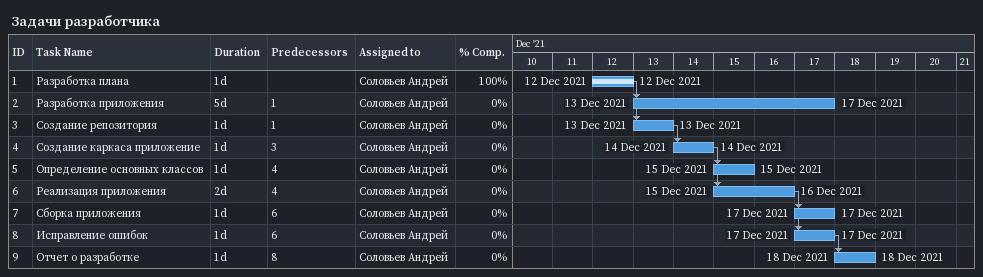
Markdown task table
Задачи разработчика

| ID | Task | Duration | Start | Finish | Predecessors | Resources | % complete |
|---|---|---|---|---|---|---|---|
| 1 | Разработка плана | 1d | 2021-12-12 | 2021-12-12 |  | Соловьев Андрей | 100 |
| 2 | Разработка приложения | 5d | 2021-12-13 | 2021-12-17 | 1 | Соловьев Андрей | 0 |
| 3 | Создание репозитория | 1d | 2021-12-13 | 2021-12-13 | 1 | Соловьев Андрей | 0 |
| 4 | Создание каркаса приложение | 1d | 2021-12-14 | 2021-12-14 | 3 | Соловьев Андрей | 0 |
| 5 | Определение основных классов | 1d | 2021-12-15 | 2021-12-15 | 4 | Соловьев Андрей | 0 |
| 6 | Реализация приложения | 2d | 2021-12-15 | 2021-12-16 | 4 | Соловьев Андрей | 0 |
| 7 | Сборка приложения | 1d | 2021-12-17 | 2021-12-17 | 6 | Соловьев Андрей | 0 |
| 8 | Исправление ошибок | 1d | 2021-12-17 | 2021-12-17 | 6 | Соловьев Андрей | 0 |
| 9 | Отчет о разработке | 1d | 2021-12-18 | 2021-12-18 | 8 | Соловьев Андрей | 0 |
